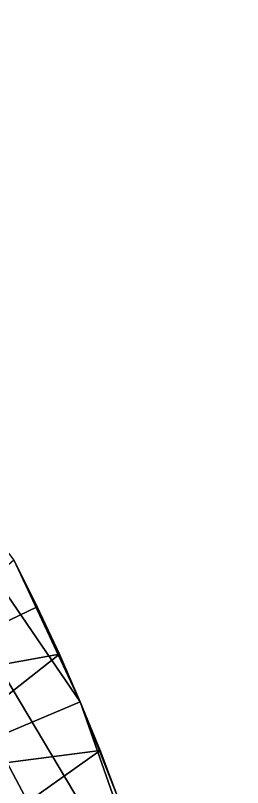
# Model space of a CAD drawing. Header units: millimetres. Extents: x -260 to 430, y -260 to 260.
# Drawn here: x 231.6 to 259.7, y 90.4 to 186.1 of the extents above; entities that cross this region are included whole.
import ezdxf

# ---------------------------------------------------------------- set-up
doc = ezdxf.new("R2010")
doc.units = ezdxf.units.MM
doc.header["$MEASUREMENT"] = 0
doc.layers.add('MESH_3D', color=2, linetype='CONTINUOUS')

msp = doc.modelspace()

# ---------------------------------------------------------------- linework, layer by layer
at = {"layer": 'MESH_3D'}
for points in [[(181.542, 186.125, 2950), (231.367, -118.615, 2950), (234.252, -112.81, 2950)], [(181.542, 186.125, 2950), (253.481, -57.855, 2950), (256.05, -45.149, 2950)], [(181.542, 186.125, 2950), (256.05, -45.149, 2950), (257.982, -32.329, 2950)], [(181.542, 186.125, 2950), (250.282, 70.419, 2950), (239.584, 100.993, 2950)], [(181.542, 186.125, 2950), (234.252, -112.81, 2950), (239.584, -100.993, 2950)], [(181.542, 186.125, 2950), (239.584, -100.993, 2950), (253.481, -57.855, 2950)], [(181.542, 186.125, 2950), (256.05, 45.149, 2950), (250.282, 70.419, 2950)], [(181.542, 186.125, 2950), (257.982, -32.329, 2950), (259.677, -12.96, 2950)], [(181.542, 186.125, 2950), (259.273, 19.43, 2950), (256.05, 45.149, 2950)], [(181.542, 186.125, 2950), (259.677, -12.96, 2950), (259.273, 19.43, 2950)], [(181.542, 186.125, 2950), (239.584, 100.993, 2950), (231.367, 118.615, 2950)], [(213.015, 102.583, 2285.714), (231.367, 118.615, 2300), (234.252, 112.81, 2300)], [(231.367, 118.615, 2950), (234.252, 112.81, 2300), (231.367, 118.615, 2300)], [(231.367, 118.615, 2950), (234.252, 112.81, 2950), (234.252, 112.81, 2300)], [(231.367, 118.615, 2950), (239.584, 100.993, 2950), (234.252, 112.81, 2950)], [(213.015, 102.583, 2285.714), (234.252, 112.81, 2300), (236.992, 106.935, 2300)], [(234.252, 112.81, 2950), (236.992, 106.935, 2950), (236.992, 106.935, 2300)], [(234.252, 112.81, 2950), (236.992, 106.935, 2300), (234.252, 112.81, 2300)], [(234.252, 112.81, 2950), (239.584, 100.993, 2950), (236.992, 106.935, 2950)], [(213.015, 102.583, 2285.714), (236.992, 106.935, 2300), (217.863, 91.837, 2285.714)], [(217.863, 91.837, 2285.714), (236.992, 106.935, 2300), (239.584, 100.993, 2300)], [(236.992, 106.935, 2950), (239.584, 100.993, 2950), (239.584, 100.993, 2300)], [(236.992, 106.935, 2950), (239.584, 100.993, 2300), (236.992, 106.935, 2300)], [(217.863, 91.837, 2285.714), (239.584, 100.993, 2300), (242.027, 94.989, 2300)], [(242.027, 94.989, 2950), (242.027, 94.989, 2300), (239.584, 100.993, 2300)], [(239.584, 100.993, 2950), (242.027, 94.989, 2950), (239.584, 100.993, 2300)], [(239.584, 100.993, 2950), (244.32, 88.925, 2950), (242.027, 94.989, 2950)], [(239.584, 100.993, 2950), (250.282, 70.419, 2950), (244.32, 88.925, 2950)], [(217.863, 91.837, 2285.714), (242.027, 94.989, 2300), (222.17, 80.863, 2285.714)], [(222.17, 80.863, 2285.714), (242.027, 94.989, 2300), (244.32, 88.925, 2300)], [(242.027, 94.989, 2950), (244.32, 88.925, 2950), (244.32, 88.925, 2300)], [(242.027, 94.989, 2950), (244.32, 88.925, 2300), (242.027, 94.989, 2300)]]:
    msp.add_3dface(points, dxfattribs=at)

doc.saveas('drawing.dxf')
